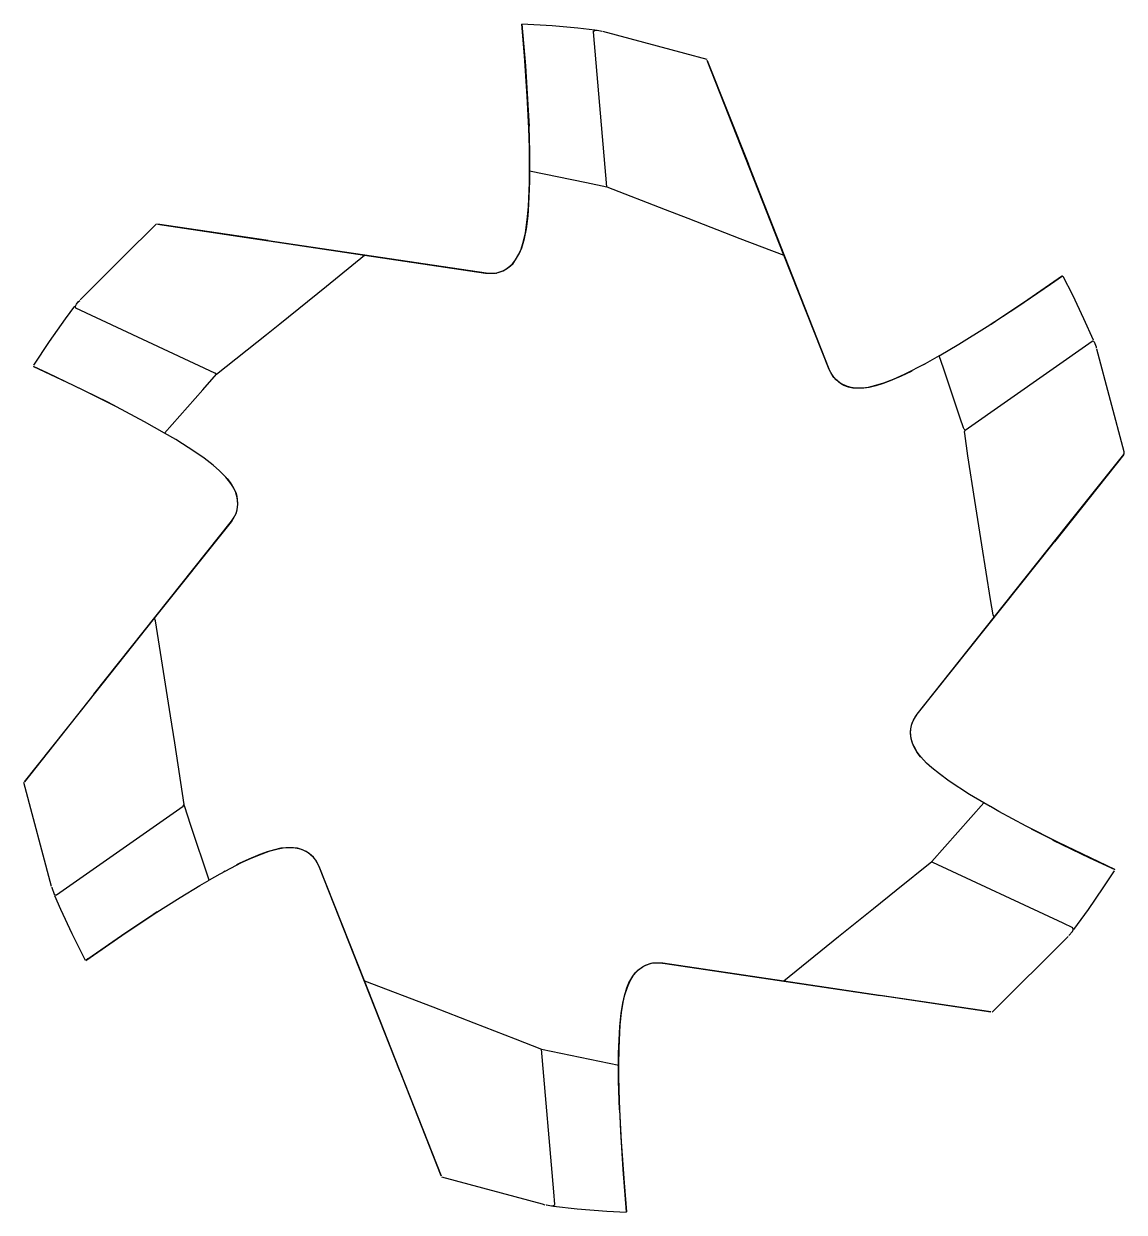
# Model space of a CAD drawing. Header units: millimetres. Extents: x -3.2 to 3.5, y -3.68 to 3.56.
import ezdxf

# ---------------------------------------------------------------- set-up
doc = ezdxf.new("R2010")
doc.units = ezdxf.units.MM
doc.linetypes.add('CONTN', pattern=[0])
doc.layers.add('FOREGROUND_LINES', color=7, linetype='CONTN')

msp = doc.modelspace()

# ---------------------------------------------------------------- linework, layer by layer
at = {"layer": 'FOREGROUND_LINES', "color": 241, "flags": 128}
for points in [[(-0.1696, 3.5581), (0.0152, 3.5466), (0.1706, 3.5331), (0.2751, 3.5213)], [(-0.1222, 2.6619), (-0.1235, 2.8032), (-0.1273, 2.9229), (-0.1273, 2.9229), (-0.1369, 3.1175), (-0.1535, 3.3621), (-0.1695, 3.5566), (-0.148, 3.3025), (-0.1321, 3.0651), (-0.1256, 2.9352)], [(0.3484, 2.5659), (0.2663, 3.5097), (0.2667, 3.5121), (0.2769, 3.5184), (0.2891, 3.519), (0.3099, 3.5153), (0.3166, 3.5126)], [(-0.1222, 2.6619), (0.2239, 2.5908), (0.3484, 2.5659)], [(2.3713, 1.5358), (2.4914, 1.6066), (2.663, 1.7142), (2.8502, 1.8373), (3.0487, 1.9727), (3.1223, 2.0239), (2.9113, 1.8772), (2.7207, 1.7493)], [(3.3104, 1.6313), (3.2521, 1.7616), (3.1834, 1.9062), (3.1257, 2.0199)], [(-3.1395, 1.4795), (-3.0439, 1.6238), (-2.9473, 1.7615), (-2.89, 1.839)], [(-2.027, 1.424), (-2.0381, 1.4306), (-2.8845, 1.8261), (-2.8869, 1.8387), (-2.8806, 1.8506), (-2.8691, 1.8647), (-2.8607, 1.8723)], [(2.7128, 1.7441), (2.711, 1.7429), (2.6871, 1.7274)], [(2.5285, 1.0838), (3.3019, 1.6253), (3.3086, 1.6266), (3.3144, 1.621), (3.3261, 1.5904), (3.3272, 1.5826)], [(2.5285, 1.0838), (2.5229, 1.0901), (2.5184, 1.0981), (2.4978, 1.1561), (2.3962, 1.4602), (2.3713, 1.5358)], [(-2.3442, 1.0654), (-2.4654, 1.134), (-2.6358, 1.2244), (-2.8359, 1.3251), (-3.0553, 1.4309), (-3.1424, 1.4719), (-2.9036, 1.3594), (-2.6919, 1.2554), (-2.6341, 1.2258)], [(-2.3442, 1.0654), (-2.1106, 1.3285), (-2.027, 1.424)], [(-3.0301, -1.7007), (-3.0303, -1.7023), (-3.0154, -1.743), (-3.0107, -1.7474), (-3.0023, -1.7459), (-2.2317, -1.2059), (-2.2255, -1.1966)], [(-2.0726, -1.657), (-2.1834, -1.3239), (-2.2233, -1.2049), (-2.2255, -1.1966)], [(2.3261, -1.5443), (2.5637, -1.2753), (2.6429, -1.1866)], [(2.6822, -1.2093), (2.6429, -1.1866)], [(2.6826, -1.2095), (2.6822, -1.2093)], [(2.6826, -1.2095), (2.6822, -1.2093)], [(2.6826, -1.2095), (2.6822, -1.2093)], [(3.0934, -1.4261), (2.9006, -1.3281), (2.7343, -1.2388), (2.6826, -1.2095)], [(3.0624, -1.4123), (2.9328, -1.347)], [(3.063, -1.4126), (3.0624, -1.4123)], [(3.063, -1.4126), (3.0624, -1.4123)], [(3.063, -1.4126), (3.0624, -1.4123)], [(3.063, -1.4126), (3.2856, -1.5204), (3.441, -1.593), (3.194, -1.4754), (3.0936, -1.4262)], [(3.0936, -1.4262), (3.0934, -1.4261)], [(3.0936, -1.4262), (3.0934, -1.4261)], [(3.0936, -1.4262), (3.0934, -1.4261)], [(3.1592, -1.994), (3.1608, -1.9933), (3.1814, -1.9692), (3.1867, -1.9601), (3.1874, -1.957), (3.1837, -1.9477), (3.125, -1.9196), (2.3332, -1.5498), (2.3261, -1.5443)], [(-2.8118, -2.1368), (-2.8241, -2.1454), (-2.6047, -1.9943), (-2.407, -1.8629), (-2.2488, -1.7624), (-2.129, -1.6897), (-2.0726, -1.657)], [(3.1914, -1.9573), (3.2792, -1.836), (3.3696, -1.7048), (3.4382, -1.6007)], [(-2.8246, -2.1458), (-2.9057, -1.9845), (-2.9748, -1.8361), (-3.0117, -1.7525)], [(-2.8113, -2.1365), (-2.6058, -1.9937), (-2.4219, -1.8704)], [(-2.4146, -1.8656), (-2.4131, -1.8646), (-2.3884, -1.8486)], [(-2.8118, -2.1368), (-2.8113, -2.1365)], [(-2.8118, -2.1368), (-2.8113, -2.1365)], [(-2.8118, -2.1368), (-2.8113, -2.1365)], [(-0.0212, -3.6337), (-0.0196, -3.635), (0.011, -3.6404), (0.0218, -3.6397), (0.0323, -3.6327), (0.0262, -3.5545), (-0.0497, -2.6871)], [(-0.0497, -2.6871), (0.3026, -2.7585), (0.4209, -2.7831)], [(0.4243, -3.0564), (0.4347, -3.2496), (0.4527, -3.5001), (0.4681, -3.6777), (0.4474, -3.4191), (0.4326, -3.1872), (0.4246, -3.0036), (0.421, -2.8552), (0.4209, -2.7831)], [(0.0236, -3.6425), (0.1666, -3.658), (0.3477, -3.6724), (0.4683, -3.6793)]]:
    msp.add_lwpolyline(points, dxfattribs=at)
at = {"layer": 'FOREGROUND_LINES', "color": 3, "flags": 128}
for points in [[(0.3214, 3.5139), (0.8197, 3.3789), (0.9565, 3.3421)], [(1.4257, 2.1495), (0.9594, 3.3348), (1.2096, 2.7027)], [(0.3484, 2.5659), (0.7036, 2.4264), (0.841, 2.3738), (1.1584, 2.2508), (1.4257, 2.1495)], [(-2.8588, 1.8774), (-2.5954, 2.1387), (-2.3938, 2.3398)], [(-1.7137, 2.2392), (-2.3864, 2.3387), (-1.1267, 2.1499)], [(-2.027, 1.424), (-1.7237, 1.6658), (-1.6434, 1.7317), (-1.3578, 1.9609), (-1.1267, 2.1499)], [(3.4953, 0.9361), (3.4972, 0.9436), (3.4966, 0.952), (3.331, 1.5775)], [(2.7052, -0.0564), (2.6989, -0.0403), (2.6831, 0.0518), (2.63, 0.384), (2.5882, 0.6544), (2.5461, 0.9275), (2.5267, 1.0623), (2.5258, 1.0731), (2.5285, 1.0838)], [(2.7052, -0.0564), (3.1543, 0.5079), (3.1543, 0.5079), (3.4949, 0.9356), (3.0725, 0.4029)], [(-2.7738, -0.5241), (-3.197, -1.0578), (-2.8559, -0.6294), (-2.8559, -0.6294), (-2.4046, -0.0624)], [(-2.2255, -1.1966), (-2.2821, -0.8211), (-2.3084, -0.6554), (-2.356, -0.348), (-2.4003, -0.0783), (-2.4046, -0.0624)], [(-3.0329, -1.6962), (-3.2011, -1.0629)], [(1.4254, -2.2711), (1.7588, -1.9994), (1.9712, -1.8292), (2.1084, -1.7178), (2.3261, -1.5443)], [(2.6925, -2.461), (3.1552, -2.0004)], [(-0.9109, -2.8239), (-0.6604, -3.4568), (-1.1271, -2.2707)], [(-1.1271, -2.2707), (-0.7116, -2.4289), (-0.4625, -2.5258), (-0.2106, -2.6235), (-0.0497, -2.6871)], [(1.4254, -2.2711), (2.6853, -2.4599), (2.0123, -2.3604)], [(-0.6579, -3.4633), (-0.0464, -3.6286), (-0.0286, -3.6342)]]:
    msp.add_lwpolyline(points, dxfattribs=at)
at = {"layer": 'FOREGROUND_LINES', "color": 30, "flags": 128}
for points in [[(-1.7137, 2.2392), (-0.3874, 2.0404), (-0.3613, 2.039), (-0.3297, 2.0401), (-0.3147, 2.0431), (-0.2858, 2.0535), (-0.2634, 2.0651), (-0.2377, 2.0842), (-0.2231, 2.0986), (-0.2075, 2.1196), (-0.1833, 2.1614), (-0.1696, 2.1945), (-0.1535, 2.2499), (-0.1418, 2.3096), (-0.1316, 2.3888), (-0.1261, 2.4602), (-0.1203, 2.5996), (-0.1209, 2.7803), (-0.1256, 2.9352)], [(-0.1256, 2.9352), (-0.1256, 2.9352)], [(2.2046, 1.4435), (2.1994, 1.4408), (2.14, 1.4119), (2.0734, 1.3834), (2.0301, 1.367), (1.9849, 1.3532), (1.9455, 1.3437), (1.912, 1.3387), (1.8703, 1.3382), (1.8445, 1.3398), (1.818, 1.3454), (1.7911, 1.356), (1.7707, 1.3675), (1.7437, 1.3891), (1.7289, 1.4052), (1.7134, 1.4295), (1.7007, 1.4543), (1.2096, 2.7027)], [(1.2096, 2.7027), (1.2096, 2.7027)], [(-1.7137, 2.2392), (-1.7137, 2.2392)], [(2.2839, 1.4844), (2.2763, 1.4804), (2.2756, 1.4801)], [(-2.0863, 0.9016), (-2.0863, 0.9016)], [(-2.7738, -0.5241), (-1.9359, 0.5283), (-1.9203, 0.5537), (-1.9086, 0.5777), (-1.9025, 0.5988), (-1.8979, 0.632), (-1.8995, 0.6624), (-1.9021, 0.6792), (-1.9088, 0.7021), (-1.9227, 0.7306), (-1.9426, 0.7642), (-1.9613, 0.7885)], [(2.2599, -0.9097), (2.2566, -0.9057), (2.2371, -0.8792), (2.2162, -0.8423), (2.2075, -0.8232), (2.2001, -0.7974), (2.1964, -0.7612), (2.1983, -0.7374), (2.2028, -0.7129), (2.2106, -0.691), (2.2276, -0.6601), (2.2454, -0.6356), (3.0725, 0.4029)], [(3.0725, 0.4029), (3.0725, 0.4029)], [(-2.7738, -0.5241), (-2.7738, -0.5241)], [(2.3849, -1.0228), (2.3849, -1.0228)], [(-0.9109, -2.8239), (-1.4044, -1.57), (-1.4248, -1.534), (-1.4378, -1.5173), (-1.462, -1.4962), (-1.4821, -1.4825), (-1.5101, -1.4698), (-1.5341, -1.4629), (-1.5598, -1.4597), (-1.6068, -1.4595), (-1.6372, -1.4632), (-1.6753, -1.4716), (-1.7195, -1.4842), (-1.7647, -1.5006), (-1.8319, -1.5288), (-1.8902, -1.5565), (-1.9059, -1.5647)], [(-1.977, -1.6013), (-1.9776, -1.6016), (-1.9852, -1.6056)], [(0.4243, -3.0564), (0.4191, -2.879), (0.4192, -2.7122), (0.4268, -2.548), (0.4353, -2.4667), (0.4447, -2.4069), (0.4546, -2.3622), (0.4692, -2.3132), (0.482, -2.2826), (0.5062, -2.2408), (0.5218, -2.2198), (0.5364, -2.2054), (0.5621, -2.1863), (0.5844, -2.1747), (0.6134, -2.1643), (0.6284, -2.1613), (0.6677, -2.1602), (0.7037, -2.164), (2.0123, -2.3604)], [(2.0123, -2.3604), (2.0123, -2.3604)], [(-0.9109, -2.8239), (-0.9109, -2.8239)], [(0.4243, -3.0564), (0.4243, -3.0564)]]:
    msp.add_lwpolyline(points, dxfattribs=at)
at = {"layer": 'FOREGROUND_LINES', "color": 1, "flags": 128}
for points in [[(-1.1267, 2.1499), (-0.3907, 2.0403), (-0.3553, 2.0386), (-0.329, 2.0399), (-0.3143, 2.0433), (-0.2839, 2.0542), (-0.2665, 2.064), (-0.2423, 2.0814), (-0.227, 2.0958), (-0.2086, 2.1204), (-0.1881, 2.1547), (-0.1742, 2.1865), (-0.1592, 2.2352), (-0.1481, 2.2843), (-0.136, 2.3651), (-0.129, 2.4433), (-0.1226, 2.591), (-0.1222, 2.6619)], [(2.3713, 1.5358), (2.2857, 1.4876), (2.1573, 1.422), (2.0901, 1.3921), (2.0312, 1.3693), (1.9836, 1.3546), (1.9385, 1.344), (1.9071, 1.3397), (1.8609, 1.3396), (1.8352, 1.3424), (1.8121, 1.3482), (1.7838, 1.3604), (1.766, 1.3709), (1.7392, 1.3936), (1.7295, 1.4038), (1.721, 1.4159), (1.7009, 1.4527), (1.4257, 2.1495)], [(-0.3274, 2.0393), (-0.3274, 2.0394)], [(-0.3274, 2.0394), (-0.3274, 2.0394)], [(-0.3274, 2.0394), (-0.3274, 2.0394)], [(-0.3274, 2.0394), (-0.3274, 2.0394)], [(-0.3274, 2.0394), (-0.3274, 2.0394)], [(-0.3274, 2.0394), (-0.3274, 2.0394)], [(-0.3274, 2.0394), (-0.3274, 2.0394)], [(-0.3274, 2.0394), (-0.3274, 2.0394)], [(-0.3274, 2.0394), (-0.3274, 2.0394)], [(-0.3274, 2.0394), (-0.3274, 2.0394)], [(-0.3274, 2.0394), (-0.3274, 2.0394)], [(-0.3274, 2.0394), (-0.3274, 2.0394)], [(-0.3274, 2.0394), (-0.3274, 2.0394)], [(-0.3274, 2.0394), (-0.3274, 2.0394)], [(-0.3274, 2.0394), (-0.3274, 2.0394)], [(-0.3274, 2.0394), (-0.3274, 2.0394)], [(-0.3274, 2.0394), (-0.3274, 2.0394)], [(-0.3274, 2.0394), (-0.3274, 2.0394)], [(-0.3274, 2.0394), (-0.3274, 2.0394)], [(-0.3274, 2.0394), (-0.3274, 2.0394)], [(-0.3274, 2.0394), (-0.3274, 2.0394)], [(-0.3274, 2.0394), (-0.3274, 2.0394)], [(-0.3274, 2.0394), (-0.3274, 2.0394)], [(-0.3274, 2.0394), (-0.3274, 2.0394)], [(-0.3274, 2.0394), (-0.3274, 2.0394)], [(-0.3274, 2.0394), (-0.3274, 2.0394)], [(-0.3274, 2.0394), (-0.3274, 2.0394)], [(-0.3274, 2.0394), (-0.3274, 2.0394)], [(-0.3274, 2.0394), (-0.3274, 2.0394)], [(-0.3274, 2.0394), (-0.3274, 2.0394)], [(-0.3274, 2.0394), (-0.3274, 2.0394)], [(-0.3274, 2.0394), (-0.3274, 2.0394)], [(-0.3274, 2.0393), (-0.3274, 2.0393)], [(-0.3274, 2.0393), (-0.3274, 2.0393)], [(-0.3274, 2.0393), (-0.3274, 2.0393)], [(-0.3274, 2.0393), (-0.3274, 2.0393)], [(-0.3274, 2.0393), (-0.3274, 2.0393)], [(-0.3274, 2.0393), (-0.3274, 2.0393)], [(-0.3274, 2.0393), (-0.3274, 2.0393)], [(-0.3274, 2.0393), (-0.3274, 2.0393)], [(-0.3274, 2.0393), (-0.3274, 2.0393)], [(-0.3274, 2.0393), (-0.3274, 2.0393)], [(-0.3274, 2.0393), (-0.3274, 2.0393)], [(-0.3274, 2.0393), (-0.3274, 2.0393)], [(-0.3274, 2.0393), (-0.3274, 2.0393)], [(-0.3274, 2.0393), (-0.3274, 2.0393)], [(-0.3274, 2.0393), (-0.3274, 2.0393)], [(-0.3274, 2.0393), (-0.3274, 2.0393)], [(-0.3274, 2.0393), (-0.3274, 2.0393)], [(-0.3274, 2.0393), (-0.3274, 2.0393)], [(-0.3274, 2.0393), (-0.3274, 2.0393)], [(-0.3274, 2.0393), (-0.3274, 2.0393)], [(-0.3274, 2.0393), (-0.3274, 2.0393)], [(-0.3274, 2.0393), (-0.3274, 2.0393)], [(-0.3274, 2.0393), (-0.3274, 2.0393)], [(-0.3274, 2.0393), (-0.3274, 2.0393)], [(-0.3274, 2.0393), (-0.3274, 2.0393)], [(-0.3274, 2.0393), (-0.3274, 2.0393)], [(-0.3274, 2.0393), (-0.3274, 2.0393)], [(-0.3274, 2.0393), (-0.3274, 2.0393)], [(-0.3274, 2.0393), (-0.3274, 2.0393)], [(-0.3274, 2.0393), (-0.3274, 2.0393)], [(-0.3274, 2.0393), (-0.3274, 2.0393)], [(-0.3274, 2.0393), (-0.3274, 2.0393)], [(-0.3274, 2.0393), (-0.3274, 2.0393)], [(-0.3274, 2.0393), (-0.3274, 2.0393)], [(-0.3274, 2.0393), (-0.3274, 2.0393)], [(-0.3274, 2.0393), (-0.3274, 2.0393)], [(-0.3274, 2.0393), (-0.3274, 2.0393)], [(-0.3274, 2.0393), (-0.3274, 2.0393)], [(-0.3274, 2.0393), (-0.3274, 2.0393)], [(-0.3274, 2.0393), (-0.3274, 2.0393)], [(-0.3274, 2.0393), (-0.3274, 2.0393)], [(-0.3274, 2.0393), (-0.3274, 2.0393)], [(-0.3274, 2.0393), (-0.3274, 2.0393)], [(-0.3274, 2.0393), (-0.3274, 2.0393)], [(-0.3274, 2.0393), (-0.3274, 2.0393)], [(-0.3274, 2.0393), (-0.3274, 2.0393)], [(-0.3274, 2.0393), (-0.3274, 2.0393)], [(-0.3274, 2.0393), (-0.3274, 2.0393)], [(-0.3274, 2.0393), (-0.3274, 2.0393)], [(-0.3274, 2.0393), (-0.3274, 2.0393)], [(-0.3274, 2.0393), (-0.3274, 2.0393)], [(-0.3274, 2.0393), (-0.3274, 2.0393)], [(-0.3274, 2.0393), (-0.3274, 2.0393)], [(-0.3274, 2.0393), (-0.3274, 2.0393)], [(-0.3274, 2.0393), (-0.3274, 2.0393)], [(-0.3274, 2.0393), (-0.3274, 2.0393)], [(-0.3274, 2.0393), (-0.3274, 2.0393)], [(-0.3274, 2.0393), (-0.3274, 2.0393)], [(-0.3274, 2.0393), (-0.3274, 2.0393)], [(-0.3274, 2.0393), (-0.3274, 2.0393)], [(-0.3274, 2.0393), (-0.3274, 2.0393)], [(-0.3274, 2.0393), (-0.3274, 2.0393)], [(-0.3274, 2.0393), (-0.3274, 2.0393)], [(-0.3274, 2.0393), (-0.3274, 2.0393)], [(-0.3274, 2.0393), (-0.3274, 2.0393)], [(-0.3274, 2.0393), (-0.3274, 2.0393)], [(-0.3274, 2.0393), (-0.3274, 2.0393)], [(-0.3274, 2.0393), (-0.3274, 2.0393)], [(-0.3274, 2.0393), (-0.3274, 2.0393)], [(-0.3274, 2.0393), (-0.3274, 2.0393)], [(-0.3274, 2.0393), (-0.3274, 2.0393)], [(-0.3274, 2.0393), (-0.3274, 2.0393)], [(-0.3274, 2.0393), (-0.3274, 2.0393)], [(-0.3274, 2.0393), (-0.3274, 2.0393)], [(-0.3274, 2.0393), (-0.3274, 2.0393)], [(-0.3274, 2.0393), (-0.3274, 2.0393)], [(-0.3274, 2.0393), (-0.3274, 2.0393)], [(-0.3274, 2.0393), (-0.3274, 2.0393)], [(-0.3274, 2.0393), (-0.3274, 2.0393)], [(-0.3274, 2.0393), (-0.3274, 2.0393)], [(-0.3274, 2.0393), (-0.3274, 2.0393)], [(-0.3274, 2.0393), (-0.3274, 2.0393)], [(-0.3274, 2.0393), (-0.3274, 2.0393)], [(-0.3274, 2.0393), (-0.3274, 2.0393)], [(-0.3274, 2.0393), (-0.3274, 2.0393)], [(-0.3274, 2.0393), (-0.3274, 2.0393)], [(-0.3274, 2.0393), (-0.3274, 2.0393)], [(-0.3274, 2.0393), (-0.3274, 2.0393)], [(-0.3274, 2.0393), (-0.3274, 2.0393)], [(-0.3274, 2.0393), (-0.3274, 2.0393)], [(-0.3274, 2.0393), (-0.3274, 2.0393)], [(-0.3274, 2.0393), (-0.3274, 2.0393)], [(-0.3274, 2.0393), (-0.3274, 2.0393)], [(-0.3274, 2.0393), (-0.3274, 2.0393)], [(-0.3274, 2.0393), (-0.3274, 2.0393)], [(-0.3274, 2.0393), (-0.3274, 2.0393)], [(-0.3274, 2.0393), (-0.3274, 2.0393)], [(-0.3274, 2.0393), (-0.3274, 2.0393)], [(-0.3274, 2.0393), (-0.3274, 2.0393)], [(-0.3274, 2.0393), (-0.3274, 2.0393)], [(-0.3274, 2.0393), (-0.3274, 2.0393)], [(-0.3274, 2.0393), (-0.3274, 2.0393)], [(-0.3274, 2.0393), (-0.3274, 2.0393)], [(-0.3274, 2.0393), (-0.3274, 2.0393)], [(-0.3274, 2.0393), (-0.3274, 2.0393)], [(-0.3274, 2.0393), (-0.3274, 2.0393)], [(-0.3274, 2.0393), (-0.3274, 2.0393)], [(-0.3274, 2.0393), (-0.3274, 2.0393)], [(-0.3274, 2.0393), (-0.3274, 2.0393)], [(-0.3274, 2.0393), (-0.3274, 2.0393)], [(-0.3274, 2.0393), (-0.3274, 2.0393)], [(-0.3224, 2.0403), (-0.3232, 2.0401), (-0.3224, 2.0403)], [(-0.3224, 2.0403), (-0.3231, 2.0401), (-0.3224, 2.0403)], [(-0.3224, 2.0403), (-0.3231, 2.0401), (-0.3224, 2.0403)], [(-0.3224, 2.0403), (-0.3229, 2.0402), (-0.3224, 2.0403)], [(-0.3224, 2.0403), (-0.3228, 2.0402), (-0.3224, 2.0403)], [(1.7268, 1.406), (1.7268, 1.4061)], [(1.7268, 1.4061), (1.7268, 1.4061)], [(1.7268, 1.4061), (1.7268, 1.4061)], [(1.7268, 1.4061), (1.7268, 1.4061)], [(1.7268, 1.4061), (1.7268, 1.4061)], [(1.7268, 1.4061), (1.7268, 1.4061)], [(1.7268, 1.4061), (1.7268, 1.4061)], [(1.7268, 1.4061), (1.7268, 1.4061)], [(1.7268, 1.4061), (1.7268, 1.4061)], [(1.7268, 1.4061), (1.7268, 1.4061)], [(1.7268, 1.4061), (1.7268, 1.4061)], [(1.7268, 1.4061), (1.7268, 1.4061)], [(1.7268, 1.4061), (1.7268, 1.4061)], [(1.7268, 1.4061), (1.7269, 1.4061)], [(1.7268, 1.4059), (1.7268, 1.406)], [(1.7268, 1.406), (1.7268, 1.406)], [(1.7268, 1.406), (1.7268, 1.406)], [(1.7268, 1.406), (1.7268, 1.406)], [(1.7268, 1.406), (1.7268, 1.406)], [(1.7268, 1.406), (1.7268, 1.406)], [(1.7268, 1.406), (1.7268, 1.406)], [(1.7268, 1.406), (1.7268, 1.406)], [(1.7268, 1.406), (1.7268, 1.406)], [(1.7268, 1.406), (1.7268, 1.406)], [(1.7268, 1.406), (1.7268, 1.406)], [(1.7268, 1.406), (1.7268, 1.406)], [(1.7268, 1.406), (1.7268, 1.406)], [(1.7268, 1.406), (1.7268, 1.406)], [(1.7268, 1.406), (1.7268, 1.406)], [(1.7268, 1.406), (1.7268, 1.406)], [(1.7268, 1.406), (1.7268, 1.406)], [(1.7268, 1.406), (1.7268, 1.406)], [(1.7268, 1.406), (1.7268, 1.406)], [(1.7268, 1.406), (1.7268, 1.406)], [(1.7268, 1.406), (1.7268, 1.406)], [(1.7268, 1.406), (1.7268, 1.406)], [(1.7268, 1.406), (1.7268, 1.406)], [(1.7268, 1.406), (1.7268, 1.406)], [(1.7268, 1.406), (1.7268, 1.406)], [(1.7268, 1.406), (1.7268, 1.406)], [(1.7268, 1.406), (1.7268, 1.406)], [(1.7268, 1.406), (1.7268, 1.406)], [(1.7268, 1.406), (1.7268, 1.406)], [(1.7268, 1.406), (1.7268, 1.406)], [(1.7268, 1.406), (1.7268, 1.406)], [(1.7268, 1.406), (1.7268, 1.406)], [(1.7268, 1.406), (1.7268, 1.406)], [(1.7268, 1.406), (1.7268, 1.406)], [(1.7268, 1.406), (1.7268, 1.406)], [(1.7268, 1.4059), (1.7268, 1.4059)], [(1.7268, 1.4059), (1.7268, 1.4059)], [(1.7268, 1.4059), (1.7268, 1.4059)], [(1.7268, 1.4059), (1.7268, 1.4059)], [(1.7268, 1.4059), (1.7268, 1.4059)], [(1.7268, 1.4059), (1.7268, 1.4059)], [(1.7268, 1.4059), (1.7268, 1.4059)], [(1.7268, 1.4059), (1.7268, 1.4059)], [(1.7269, 1.4062), (1.7269, 1.4063)], [(1.7269, 1.4063), (1.7269, 1.4063)], [(1.7269, 1.4063), (1.7269, 1.4063)], [(1.7269, 1.4063), (1.7269, 1.4063)], [(1.7269, 1.4063), (1.7269, 1.4063)], [(1.7269, 1.4063), (1.7269, 1.4063)], [(1.7269, 1.4063), (1.7269, 1.4063)], [(1.7269, 1.4063), (1.7269, 1.4063)], [(1.7269, 1.4063), (1.7269, 1.4063)], [(1.7269, 1.4063), (1.7269, 1.4063)], [(1.7269, 1.4063), (1.7269, 1.4063)], [(1.7269, 1.4063), (1.7269, 1.4063)], [(1.7269, 1.4063), (1.7269, 1.4063)], [(1.7269, 1.4063), (1.7269, 1.4063)], [(1.7269, 1.4063), (1.7269, 1.4063)], [(1.7269, 1.4063), (1.7269, 1.4063)], [(1.7269, 1.4063), (1.7269, 1.4063)], [(1.7269, 1.4063), (1.727, 1.4063)], [(1.7269, 1.4061), (1.7269, 1.4062)], [(1.7269, 1.4062), (1.7269, 1.4062)], [(1.7269, 1.4062), (1.7269, 1.4062)], [(1.7269, 1.4062), (1.7269, 1.4062)], [(1.7269, 1.4062), (1.7269, 1.4062)], [(1.7269, 1.4062), (1.7269, 1.4062)], [(1.7269, 1.4062), (1.7269, 1.4062)], [(1.7269, 1.4062), (1.7269, 1.4062)], [(1.7269, 1.4062), (1.7269, 1.4062)], [(1.7269, 1.4062), (1.7269, 1.4062)], [(1.7269, 1.4062), (1.7269, 1.4062)], [(1.7269, 1.4062), (1.7269, 1.4062)], [(1.7269, 1.4062), (1.7269, 1.4062)], [(1.7269, 1.4062), (1.7269, 1.4062)], [(1.7269, 1.4062), (1.7269, 1.4062)], [(1.7269, 1.4062), (1.7269, 1.4062)], [(1.7269, 1.4062), (1.7269, 1.4062)], [(1.7269, 1.4062), (1.7269, 1.4062)], [(1.7269, 1.4062), (1.7269, 1.4062)], [(1.7269, 1.4062), (1.7269, 1.4062)], [(1.7269, 1.4062), (1.7269, 1.4062)], [(1.7269, 1.4062), (1.7269, 1.4062)], [(1.7269, 1.4062), (1.7269, 1.4062)], [(1.7269, 1.4062), (1.7269, 1.4062)], [(1.7269, 1.4062), (1.7269, 1.4062)], [(1.7269, 1.4062), (1.7269, 1.4062)], [(1.7269, 1.4062), (1.7269, 1.4062)], [(1.7269, 1.4062), (1.7269, 1.4062)], [(1.7269, 1.4062), (1.7269, 1.4062)], [(1.7269, 1.4062), (1.7269, 1.4062)], [(1.7269, 1.4062), (1.7269, 1.4062)], [(1.7269, 1.4062), (1.7269, 1.4062)], [(1.7269, 1.4062), (1.7269, 1.4062)], [(1.7269, 1.4062), (1.7269, 1.4062)], [(1.7269, 1.4062), (1.7269, 1.4062)], [(1.7269, 1.4061), (1.7269, 1.4061)], [(1.7269, 1.4061), (1.7269, 1.4061)], [(1.7269, 1.4061), (1.7269, 1.4061)], [(1.7269, 1.4061), (1.7269, 1.4061)], [(1.7269, 1.4061), (1.7269, 1.4061)], [(1.7269, 1.4061), (1.7269, 1.4061)], [(1.7269, 1.4061), (1.7269, 1.4061)], [(1.7269, 1.4061), (1.7269, 1.4061)], [(1.7269, 1.4061), (1.7269, 1.4061)], [(1.7269, 1.4061), (1.7269, 1.4061)], [(1.7269, 1.4061), (1.7269, 1.4061)], [(1.7269, 1.4061), (1.7269, 1.4061)], [(1.7269, 1.4061), (1.7269, 1.4061)], [(1.7269, 1.4061), (1.7269, 1.4061)], [(1.7269, 1.4061), (1.7269, 1.4061)], [(1.7269, 1.4061), (1.7269, 1.4061)], [(1.7269, 1.4061), (1.7269, 1.4061)], [(1.7269, 1.4061), (1.7269, 1.4061)], [(1.7269, 1.4061), (1.7269, 1.4061)], [(1.7269, 1.4061), (1.7269, 1.4061)], [(1.7269, 1.4061), (1.7269, 1.4061)], [(1.727, 1.4063), (1.727, 1.4063)], [(1.727, 1.4063), (1.727, 1.4063)], [(1.727, 1.4063), (1.727, 1.4063)], [(1.727, 1.4063), (1.727, 1.4063)], [(1.727, 1.4063), (1.727, 1.4063)], [(1.727, 1.4063), (1.727, 1.4063)], [(1.727, 1.4063), (1.727, 1.4063)], [(1.727, 1.4063), (1.727, 1.4063)], [(1.727, 1.4063), (1.727, 1.4063)], [(1.727, 1.4063), (1.727, 1.4063)], [(1.727, 1.4063), (1.727, 1.4063)], [(1.727, 1.4063), (1.727, 1.4063)], [(-2.4046, -0.0624), (-1.9374, 0.5258), (-1.9159, 0.561), (-1.9072, 0.5803), (-1.9, 0.6132), (-1.8981, 0.634), (-1.9016, 0.6734), (-1.9053, 0.6882), (-1.9053, 0.6882), (-1.9129, 0.709), (-1.9324, 0.7455), (-1.9466, 0.7673), (-1.9705, 0.7965), (-2.0093, 0.8358), (-2.0486, 0.8697), (-2.1033, 0.912), (-2.1605, 0.9518), (-2.2764, 1.0257), (-2.3442, 1.0654)], [(-1.9066, 0.5794), (-1.9066, 0.5794)], [(-1.9066, 0.5794), (-1.9066, 0.5794)], [(-1.9066, 0.5794), (-1.9066, 0.5794)], [(-1.9066, 0.5794), (-1.9066, 0.5794)], [(-1.9066, 0.5794), (-1.9066, 0.5794)], [(-1.9066, 0.5794), (-1.9066, 0.5794)], [(-1.9066, 0.5794), (-1.9066, 0.5794)], [(-1.9066, 0.5794), (-1.9066, 0.5794)], [(-1.9066, 0.5794), (-1.9066, 0.5794)], [(-1.9066, 0.5794), (-1.9066, 0.5794)], [(-1.9066, 0.5794), (-1.9066, 0.5794)], [(-1.9066, 0.5794), (-1.9066, 0.5794)], [(-1.9066, 0.5794), (-1.9066, 0.5794)], [(-1.9066, 0.5794), (-1.9066, 0.5794)], [(-1.9066, 0.5794), (-1.9066, 0.5794)], [(-1.9066, 0.5794), (-1.9066, 0.5794)], [(-1.9066, 0.5794), (-1.9066, 0.5794)], [(-1.9066, 0.5794), (-1.9066, 0.5794)], [(-1.9066, 0.5794), (-1.9066, 0.5794)], [(-1.9066, 0.5794), (-1.9066, 0.5794)], [(-1.9066, 0.5794), (-1.9066, 0.5794)], [(-1.9066, 0.5794), (-1.9066, 0.5794)], [(-1.9066, 0.5794), (-1.9066, 0.5794)], [(-1.9066, 0.5794), (-1.9066, 0.5794)], [(-1.9066, 0.5794), (-1.9066, 0.5794)], [(-1.9066, 0.5794), (-1.9066, 0.5794), (-1.9066, 0.5794)], [(-1.9066, 0.5794), (-1.9066, 0.5794)], [(-1.9066, 0.5794), (-1.9066, 0.5794)], [(-1.9066, 0.5794), (-1.9066, 0.5794)], [(-1.9066, 0.5794), (-1.9066, 0.5794)], [(-1.9066, 0.5794), (-1.9066, 0.5794)], [(-1.9066, 0.5794), (-1.9066, 0.5794)], [(-1.9066, 0.5794), (-1.9066, 0.5794)], [(-1.9066, 0.5794), (-1.9066, 0.5794)], [(-1.9066, 0.5794), (-1.9066, 0.5794)], [(-1.9066, 0.5794), (-1.9066, 0.5794)], [(-1.9066, 0.5794), (-1.9066, 0.5794)], [(-1.9066, 0.5794), (-1.9066, 0.5794)], [(-1.9066, 0.5794), (-1.9066, 0.5794)], [(-1.9066, 0.5794), (-1.9066, 0.5794), (-1.9066, 0.5794)], [(-1.9066, 0.5794), (-1.9066, 0.5794)], [(-1.9066, 0.5794), (-1.9066, 0.5794)], [(-1.9066, 0.5794), (-1.9066, 0.5794)], [(-1.9066, 0.5794), (-1.9066, 0.5794)], [(-1.9066, 0.5794), (-1.9066, 0.5794)], [(-1.9066, 0.5794), (-1.9066, 0.5794)], [(-1.9066, 0.5794), (-1.9066, 0.5794)], [(-1.9066, 0.5794), (-1.9066, 0.5794)], [(-1.9066, 0.5794), (-1.9066, 0.5794)], [(-1.9066, 0.5794), (-1.9066, 0.5794)], [(-1.9066, 0.5794), (-1.9066, 0.5794)], [(-1.9066, 0.5794), (-1.9066, 0.5794)], [(-1.9066, 0.5794), (-1.9066, 0.5794)], [(-1.9066, 0.5794), (-1.9066, 0.5794)], [(-1.9066, 0.5794), (-1.9066, 0.5794)], [(-1.9066, 0.5794), (-1.9066, 0.5794)], [(-1.9066, 0.5794), (-1.9066, 0.5794)], [(-1.9066, 0.5794), (-1.9066, 0.5794)], [(-1.9066, 0.5794), (-1.9066, 0.5794)], [(-1.9066, 0.5794), (-1.9066, 0.5794)], [(-1.9066, 0.5794), (-1.9066, 0.5794)], [(-1.9066, 0.5794), (-1.9066, 0.5794)], [(-1.9066, 0.5794), (-1.9066, 0.5794)], [(-1.9066, 0.5794), (-1.9066, 0.5794)], [(-1.9066, 0.5794), (-1.9066, 0.5794)], [(-1.9066, 0.5794), (-1.9066, 0.5794)], [(-1.9066, 0.5794), (-1.9066, 0.5794)], [(-1.9066, 0.5794), (-1.9066, 0.5794)], [(-1.9066, 0.5794), (-1.9066, 0.5794)], [(-1.9066, 0.5794), (-1.9066, 0.5794)], [(-1.9066, 0.5794), (-1.9066, 0.5794)], [(-1.9066, 0.5794), (-1.9066, 0.5794)], [(-1.9066, 0.5794), (-1.9066, 0.5794)], [(-1.9066, 0.5794), (-1.9066, 0.5794)], [(-1.9066, 0.5794), (-1.9066, 0.5794)], [(-1.9066, 0.5794), (-1.9066, 0.5794)], [(-1.9066, 0.5794), (-1.9066, 0.5794)], [(-1.9066, 0.5794), (-1.9066, 0.5794)], [(-1.9066, 0.5794), (-1.9066, 0.5794)], [(-1.9066, 0.5794), (-1.9066, 0.5794)], [(-1.9066, 0.5794), (-1.9066, 0.5794)], [(-1.9066, 0.5794), (-1.9066, 0.5794)], [(-1.9066, 0.5794), (-1.9066, 0.5794)], [(-1.9066, 0.5794), (-1.9066, 0.5794)], [(-1.9066, 0.5794), (-1.9066, 0.5794)], [(-1.9066, 0.5794), (-1.9066, 0.5794)], [(-1.9066, 0.5794), (-1.9066, 0.5794)], [(-1.9066, 0.5794), (-1.9066, 0.5794)], [(-1.9066, 0.5794), (-1.9066, 0.5794)], [(-1.9066, 0.5794), (-1.9066, 0.5794)], [(-1.9066, 0.5794), (-1.9066, 0.5794)], [(-1.9066, 0.5794), (-1.9066, 0.5794)], [(-1.9066, 0.5794), (-1.9066, 0.5794)], [(-1.9066, 0.5794), (-1.9066, 0.5794)], [(-1.9066, 0.5794), (-1.9066, 0.5794)], [(-1.9066, 0.5794), (-1.9066, 0.5794)], [(-1.9066, 0.5794), (-1.9066, 0.5794)], [(-1.9066, 0.5794), (-1.9066, 0.5794)], [(-1.9066, 0.5794), (-1.9066, 0.5794)], [(-1.9066, 0.5794), (-1.9066, 0.5794)], [(-1.9066, 0.5794), (-1.9066, 0.5794)], [(-1.9066, 0.5794), (-1.9066, 0.5794)], [(-1.9066, 0.5794), (-1.9066, 0.5794)], [(-1.9066, 0.5794), (-1.9066, 0.5794)], [(-1.9066, 0.5794), (-1.9066, 0.5794)], [(-1.9066, 0.5794), (-1.9066, 0.5794)], [(-1.9066, 0.5794), (-1.9066, 0.5794)], [(-1.9066, 0.5794), (-1.9066, 0.5794)], [(-1.9066, 0.5794), (-1.9066, 0.5794)], [(-1.9066, 0.5794), (-1.9066, 0.5794)], [(-1.9066, 0.5794), (-1.9066, 0.5794)], [(-1.9066, 0.5794), (-1.9066, 0.5794)], [(-1.9066, 0.5794), (-1.9066, 0.5794)], [(-1.9066, 0.5794), (-1.9066, 0.5794)], [(-1.9066, 0.5794), (-1.9066, 0.5794)], [(-1.9066, 0.5794), (-1.9066, 0.5794)], [(-1.9066, 0.5794), (-1.9066, 0.5794)], [(-1.9065, 0.5794), (-1.9065, 0.5794)], [(-1.9065, 0.5794), (-1.9065, 0.5794)], [(-1.9065, 0.5794), (-1.9065, 0.5794)], [(-1.9065, 0.5794), (-1.9065, 0.5794)], [(-1.9065, 0.5794), (-1.9065, 0.5794)], [(-1.9065, 0.5794), (-1.9065, 0.5794)], [(-1.9065, 0.5794), (-1.9065, 0.5794)], [(-1.9065, 0.5794), (-1.9065, 0.5794)], [(-1.9065, 0.5794), (-1.9065, 0.5794)], [(-1.9065, 0.5794), (-1.9065, 0.5794)], [(-1.9065, 0.5794), (-1.9065, 0.5794)], [(-1.9065, 0.5794), (-1.9065, 0.5794)], [(-1.9065, 0.5794), (-1.9065, 0.5794)], [(-1.9065, 0.5794), (-1.9065, 0.5794)], [(-1.9065, 0.5794), (-1.9065, 0.5794)], [(-1.9065, 0.5794), (-1.9065, 0.5794)], [(-1.9065, 0.5794), (-1.9065, 0.5794)], [(-1.9065, 0.5794), (-1.9065, 0.5794)], [(-1.9065, 0.5794), (-1.9065, 0.5794)], [(-1.9065, 0.5794), (-1.9066, 0.5794)], [(-1.9066, 0.5794), (-1.9066, 0.5794)], [(-1.9066, 0.5794), (-1.9066, 0.5794)], [(-1.9066, 0.5794), (-1.9066, 0.5794)], [(-1.9066, 0.5794), (-1.9066, 0.5794)], [(-1.9066, 0.5794), (-1.9066, 0.5794)], [(-1.9066, 0.5794), (-1.9066, 0.5794)], [(2.6429, -1.1866), (2.5553, -1.1347), (2.4317, -1.0545), (2.3719, -1.0104), (2.3266, -0.9735), (2.2945, -0.9439), (2.2591, -0.9062), (2.2371, -0.8769), (2.2181, -0.8433), (2.2114, -0.8298), (2.204, -0.8094), (2.204, -0.8094), (2.2003, -0.7946), (2.1968, -0.7552), (2.1987, -0.7344), (2.2058, -0.7015), (2.2146, -0.6822), (2.2361, -0.647), (2.7052, -0.0564)], [(2.2052, -0.7006), (2.2052, -0.7006)], [(2.2052, -0.7006), (2.2052, -0.7006)], [(2.2052, -0.7006), (2.2052, -0.7006)], [(2.2052, -0.7006), (2.2052, -0.7006)], [(2.2052, -0.7006), (2.2052, -0.7006)], [(2.2052, -0.7006), (2.2052, -0.7006)], [(2.2052, -0.7006), (2.2052, -0.7006)], [(2.2052, -0.7006), (2.2052, -0.7006)], [(2.2052, -0.7006), (2.2052, -0.7006)], [(2.2052, -0.7006), (2.2052, -0.7006)], [(2.2052, -0.7006), (2.2052, -0.7006)], [(2.2052, -0.7006), (2.2052, -0.7006), (2.2052, -0.7006)], [(2.2052, -0.7006), (2.2052, -0.7006)], [(2.2052, -0.7006), (2.2052, -0.7006)], [(2.2052, -0.7006), (2.2052, -0.7006)], [(2.2052, -0.7006), (2.2052, -0.7006)], [(2.2052, -0.7006), (2.2052, -0.7006)], [(2.2052, -0.7006), (2.2052, -0.7006)], [(2.2052, -0.7006), (2.2052, -0.7006)], [(2.2052, -0.7006), (2.2052, -0.7006)], [(2.2052, -0.7006), (2.2052, -0.7006)], [(2.2052, -0.7006), (2.2052, -0.7006)], [(2.2052, -0.7006), (2.2052, -0.7006)], [(2.2052, -0.7006), (2.2052, -0.7006)], [(2.2052, -0.7006), (2.2052, -0.7006)], [(2.2052, -0.7006), (2.2052, -0.7006)], [(2.2052, -0.7006), (2.2052, -0.7006)], [(2.2052, -0.7006), (2.2052, -0.7006)], [(2.2052, -0.7006), (2.2052, -0.7006)], [(2.2052, -0.7006), (2.2052, -0.7006)], [(2.2052, -0.7006), (2.2052, -0.7006)], [(2.2052, -0.7006), (2.2052, -0.7006)], [(2.2052, -0.7006), (2.2052, -0.7006)], [(2.2052, -0.7006), (2.2052, -0.7006)], [(2.2052, -0.7006), (2.2052, -0.7006)], [(2.2052, -0.7006), (2.2052, -0.7006)], [(2.2052, -0.7006), (2.2052, -0.7006)], [(2.2052, -0.7006), (2.2052, -0.7006)], [(2.2052, -0.7006), (2.2052, -0.7006)], [(2.2052, -0.7006), (2.2052, -0.7006)], [(2.2052, -0.7006), (2.2052, -0.7006)], [(2.2052, -0.7006), (2.2052, -0.7006)], [(2.2052, -0.7006), (2.2052, -0.7006)], [(2.2052, -0.7006), (2.2052, -0.7006)], [(2.2052, -0.7006), (2.2052, -0.7006)], [(2.2052, -0.7006), (2.2052, -0.7006)], [(2.2052, -0.7006), (2.2052, -0.7006)], [(2.2052, -0.7006), (2.2052, -0.7006)], [(2.2052, -0.7006), (2.2052, -0.7006)], [(2.2052, -0.7006), (2.2052, -0.7006)], [(2.2052, -0.7006), (2.2052, -0.7006)], [(2.2052, -0.7006), (2.2052, -0.7006)], [(2.2052, -0.7006), (2.2052, -0.7006)], [(2.2052, -0.7006), (2.2052, -0.7006)], [(2.2052, -0.7006), (2.2052, -0.7006)], [(2.2052, -0.7006), (2.2052, -0.7006)], [(2.2052, -0.7006), (2.2052, -0.7006)], [(2.2052, -0.7006), (2.2052, -0.7006)], [(2.2052, -0.7006), (2.2052, -0.7006)], [(2.2052, -0.7006), (2.2052, -0.7006)], [(2.2052, -0.7006), (2.2052, -0.7006)], [(2.2052, -0.7006), (2.2052, -0.7006)], [(2.2052, -0.7006), (2.2052, -0.7006)], [(2.2052, -0.7006), (2.2052, -0.7006)], [(2.2053, -0.7006), (2.2053, -0.7006)], [(2.2053, -0.7006), (2.2053, -0.7006)], [(2.2053, -0.7006), (2.2053, -0.7006)], [(2.2053, -0.7006), (2.2053, -0.7006)], [(2.2053, -0.7006), (2.2053, -0.7006)], [(2.2053, -0.7006), (2.2053, -0.7006)], [(2.2053, -0.7006), (2.2053, -0.7006)], [(2.2053, -0.7006), (2.2053, -0.7006)], [(2.2053, -0.7006), (2.2053, -0.7006)], [(2.2053, -0.7006), (2.2053, -0.7006)], [(2.2053, -0.7006), (2.2053, -0.7006)], [(2.2053, -0.7006), (2.2053, -0.7006)], [(2.2053, -0.7006), (2.2053, -0.7006)], [(2.2053, -0.7006), (2.2053, -0.7006)], [(2.2053, -0.7006), (2.2053, -0.7006)], [(2.2053, -0.7006), (2.2053, -0.7006)], [(2.2053, -0.7006), (2.2053, -0.7006)], [(2.2053, -0.7006), (2.2053, -0.7006)], [(2.2053, -0.7006), (2.2053, -0.7006)], [(2.2053, -0.7006), (2.2053, -0.7006)], [(2.2053, -0.7006), (2.2053, -0.7006)], [(2.2053, -0.7006), (2.2053, -0.7006)], [(2.2053, -0.7006), (2.2053, -0.7006)], [(2.2053, -0.7006), (2.2053, -0.7006)], [(2.2053, -0.7006), (2.2053, -0.7006)], [(2.2053, -0.7006), (2.2053, -0.7006)], [(2.2053, -0.7006), (2.2053, -0.7006)], [(2.2053, -0.7006), (2.2053, -0.7006)], [(2.2053, -0.7006), (2.2053, -0.7006)], [(2.2053, -0.7006), (2.2053, -0.7006)], [(2.2053, -0.7006), (2.2053, -0.7006)], [(2.2053, -0.7006), (2.2053, -0.7006)], [(2.2053, -0.7006), (2.2053, -0.7006)], [(2.2053, -0.7006), (2.2053, -0.7006)], [(2.2053, -0.7006), (2.2053, -0.7006)], [(2.2053, -0.7006), (2.2053, -0.7006)], [(2.2053, -0.7006), (2.2053, -0.7006)], [(2.2053, -0.7006), (2.2053, -0.7006)], [(2.2053, -0.7006), (2.2053, -0.7006)], [(2.2053, -0.7006), (2.2053, -0.7006)], [(2.2053, -0.7006), (2.2053, -0.7006)], [(2.2053, -0.7006), (2.2053, -0.7006)], [(2.2053, -0.7006), (2.2053, -0.7006)], [(2.2053, -0.7006), (2.2053, -0.7006)], [(2.2053, -0.7006), (2.2053, -0.7006)], [(2.2053, -0.7006), (2.2053, -0.7006)], [(2.2053, -0.7006), (2.2053, -0.7006)], [(2.2053, -0.7006), (2.2053, -0.7006)], [(2.2053, -0.7006), (2.2053, -0.7006)], [(2.2053, -0.7006), (2.2053, -0.7006)], [(2.2053, -0.7006), (2.2053, -0.7006)], [(2.2053, -0.7006), (2.2053, -0.7006)], [(2.2053, -0.7006), (2.2053, -0.7006)], [(2.2053, -0.7006), (2.2053, -0.7006)], [(2.2053, -0.7006), (2.2053, -0.7006)], [(2.2053, -0.7006), (2.2053, -0.7006)], [(2.2053, -0.7006), (2.2053, -0.7006)], [(2.2053, -0.7006), (2.2053, -0.7006)], [(2.2053, -0.7006), (2.2053, -0.7006)], [(2.2053, -0.7006), (2.2053, -0.7006)], [(2.2053, -0.7006), (2.2053, -0.7006)], [(2.2053, -0.7006), (2.2053, -0.7006)], [(2.2053, -0.7006), (2.2053, -0.7006)], [(2.2053, -0.7006), (2.2053, -0.7006)], [(2.2053, -0.7006), (2.2053, -0.7006)], [(2.2053, -0.7006), (2.2053, -0.7006)], [(2.2053, -0.7006), (2.2053, -0.7006)], [(2.2053, -0.7006), (2.2053, -0.7006)], [(2.2053, -0.7006), (2.2053, -0.7006)], [(2.2053, -0.7006), (2.2053, -0.7006)], [(2.2053, -0.7006), (2.2053, -0.7006)], [(2.2053, -0.7006), (2.2053, -0.7006)], [(2.2053, -0.7006), (2.2052, -0.7006)], [(2.2052, -0.7006), (2.2052, -0.7006)], [(2.2052, -0.7006), (2.2052, -0.7006)], [(2.2052, -0.7006), (2.2052, -0.7006)], [(2.2052, -0.7006), (2.2052, -0.7006)], [(2.2052, -0.7006), (2.2052, -0.7006)], [(2.2052, -0.7006), (2.2052, -0.7006)], [(-1.1271, -2.2707), (-1.4022, -1.5739), (-1.4223, -1.5371), (-1.435, -1.5203), (-1.4594, -1.4982), (-1.4761, -1.4865), (-1.5044, -1.4727), (-1.5248, -1.4661), (-1.5487, -1.4618), (-1.5956, -1.4604), (-1.623, -1.4626), (-1.653, -1.4679), (-1.7088, -1.4827), (-1.7527, -1.4978), (-1.8199, -1.5255), (-1.8776, -1.5525), (-2.0074, -1.6199), (-2.0726, -1.657)], [(-1.4283, -1.5275), (-1.4283, -1.5275)], [(-1.4283, -1.5275), (-1.4283, -1.5275)], [(-1.4283, -1.5275), (-1.4283, -1.5275)], [(-1.4283, -1.5275), (-1.4283, -1.5275)], [(-1.4283, -1.5275), (-1.4283, -1.5275)], [(-1.4283, -1.5275), (-1.4283, -1.5275)], [(-1.4283, -1.5275), (-1.4283, -1.5275)], [(-1.4283, -1.5275), (-1.4283, -1.5275)], [(-1.4283, -1.5275), (-1.4283, -1.5275)], [(-1.4283, -1.5275), (-1.4283, -1.5275)], [(-1.4283, -1.5275), (-1.4283, -1.5275)], [(-1.4283, -1.5275), (-1.4283, -1.5275)], [(-1.4283, -1.5275), (-1.4283, -1.5275)], [(-1.4283, -1.5275), (-1.4283, -1.5275)], [(-1.4283, -1.5275), (-1.4283, -1.5275)], [(-1.4283, -1.5275), (-1.4283, -1.5275)], [(-1.4283, -1.5275), (-1.4283, -1.5275)], [(-1.4283, -1.5275), (-1.4283, -1.5275)], [(-1.4283, -1.5275), (-1.4283, -1.5275)], [(-1.4283, -1.5275), (-1.4283, -1.5275)], [(-1.4283, -1.5275), (-1.4283, -1.5275)], [(-1.4283, -1.5275), (-1.4283, -1.5275)], [(-1.4283, -1.5275), (-1.4282, -1.5275)], [(-1.4282, -1.5274), (-1.4282, -1.5273)], [(-1.4282, -1.5273), (-1.4282, -1.5273)], [(-1.4282, -1.5273), (-1.4282, -1.5273)], [(-1.4282, -1.5273), (-1.4282, -1.5273)], [(-1.4282, -1.5273), (-1.4282, -1.5273)], [(-1.4282, -1.5273), (-1.4282, -1.5273)], [(-1.4282, -1.5273), (-1.4282, -1.5273)], [(-1.4282, -1.5273), (-1.4282, -1.5273)], [(-1.4282, -1.5273), (-1.4282, -1.5273)], [(-1.4282, -1.5273), (-1.4282, -1.5273)], [(-1.4282, -1.5273), (-1.4282, -1.5273)], [(-1.4282, -1.5273), (-1.4282, -1.5273)], [(-1.4282, -1.5273), (-1.4282, -1.5273)], [(-1.4282, -1.5273), (-1.4282, -1.5273)], [(-1.4282, -1.5273), (-1.4282, -1.5273)], [(-1.4282, -1.5273), (-1.4282, -1.5273)], [(-1.4282, -1.5273), (-1.4282, -1.5273)], [(-1.4282, -1.5273), (-1.4282, -1.5273)], [(-1.4282, -1.5273), (-1.4282, -1.5273)], [(-1.4282, -1.5273), (-1.4282, -1.5273)], [(-1.4282, -1.5273), (-1.4282, -1.5273)], [(-1.4282, -1.5273), (-1.4282, -1.5273)], [(-1.4282, -1.5273), (-1.4282, -1.5273)], [(-1.4282, -1.5273), (-1.4282, -1.5273)], [(-1.4282, -1.5273), (-1.4282, -1.5273)], [(-1.4282, -1.5273), (-1.4282, -1.5273)], [(-1.4282, -1.5273), (-1.4282, -1.5273)], [(-1.4282, -1.5273), (-1.4282, -1.5273)], [(-1.4282, -1.5273), (-1.4282, -1.5273)], [(-1.4282, -1.5273), (-1.4282, -1.5273)], [(-1.4282, -1.5273), (-1.4282, -1.5273)], [(-1.4282, -1.5273), (-1.4282, -1.5273)], [(-1.4282, -1.5273), (-1.4282, -1.5273)], [(-1.4282, -1.5273), (-1.4282, -1.5273)], [(-1.4282, -1.5273), (-1.4281, -1.5273)], [(-1.4282, -1.5275), (-1.4282, -1.5274)], [(-1.4282, -1.5274), (-1.4282, -1.5274)], [(-1.4282, -1.5274), (-1.4282, -1.5274)], [(-1.4282, -1.5274), (-1.4282, -1.5274)], [(-1.4282, -1.5274), (-1.4282, -1.5274)], [(-1.4282, -1.5274), (-1.4282, -1.5274)], [(-1.4282, -1.5274), (-1.4282, -1.5274)], [(-1.4282, -1.5274), (-1.4282, -1.5274)], [(-1.4282, -1.5274), (-1.4282, -1.5274)], [(-1.4282, -1.5274), (-1.4282, -1.5274)], [(-1.4282, -1.5274), (-1.4282, -1.5274)], [(-1.4282, -1.5274), (-1.4282, -1.5274)], [(-1.4282, -1.5274), (-1.4282, -1.5274)], [(-1.4282, -1.5274), (-1.4282, -1.5274)], [(-1.4282, -1.5274), (-1.4282, -1.5274)], [(-1.4282, -1.5274), (-1.4282, -1.5274)], [(-1.4282, -1.5274), (-1.4282, -1.5274)], [(-1.4282, -1.5274), (-1.4282, -1.5274)], [(-1.4282, -1.5274), (-1.4282, -1.5274)], [(-1.4282, -1.5274), (-1.4282, -1.5274)], [(-1.4282, -1.5274), (-1.4282, -1.5274)], [(-1.4282, -1.5274), (-1.4282, -1.5274)], [(-1.4282, -1.5274), (-1.4282, -1.5274)], [(-1.4282, -1.5274), (-1.4282, -1.5274)], [(-1.4282, -1.5274), (-1.4282, -1.5274)], [(-1.4282, -1.5274), (-1.4282, -1.5274)], [(-1.4282, -1.5274), (-1.4282, -1.5274)], [(-1.4282, -1.5274), (-1.4282, -1.5274)], [(-1.4282, -1.5274), (-1.4282, -1.5274)], [(-1.4282, -1.5274), (-1.4282, -1.5274)], [(-1.4282, -1.5274), (-1.4282, -1.5274)], [(-1.4282, -1.5274), (-1.4282, -1.5274)], [(-1.4282, -1.5274), (-1.4282, -1.5274)], [(-1.4282, -1.5274), (-1.4282, -1.5274)], [(-1.4282, -1.5274), (-1.4282, -1.5274)], [(-1.4282, -1.5275), (-1.4282, -1.5275)], [(-1.4282, -1.5275), (-1.4282, -1.5275)], [(-1.4282, -1.5275), (-1.4282, -1.5275)], [(-1.4282, -1.5275), (-1.4282, -1.5275)], [(-1.4281, -1.5272), (-1.4281, -1.5271)], [(-1.4281, -1.5271), (-1.4281, -1.5271)], [(-1.4281, -1.5271), (-1.4281, -1.5271)], [(-1.4281, -1.5271), (-1.4281, -1.5271)], [(-1.4281, -1.5271), (-1.4281, -1.5271)], [(-1.4281, -1.5271), (-1.4281, -1.5271)], [(-1.4281, -1.5271), (-1.4281, -1.5271)], [(-1.4281, -1.5271), (-1.4281, -1.5271)], [(-1.4281, -1.5271), (-1.4281, -1.5271)], [(-1.4281, -1.5271), (-1.4281, -1.5271)], [(-1.4281, -1.5271), (-1.4281, -1.5271)], [(-1.4281, -1.5273), (-1.4281, -1.5272)], [(-1.4281, -1.5272), (-1.4281, -1.5272)], [(-1.4281, -1.5272), (-1.4281, -1.5272)], [(-1.4281, -1.5272), (-1.4281, -1.5272)], [(-1.4281, -1.5272), (-1.4281, -1.5272)], [(-1.4281, -1.5272), (-1.4281, -1.5272)], [(-1.4281, -1.5272), (-1.4281, -1.5272)], [(-1.4281, -1.5272), (-1.4281, -1.5272)], [(-1.4281, -1.5272), (-1.4281, -1.5272)], [(-1.4281, -1.5272), (-1.4281, -1.5272)], [(-1.4281, -1.5272), (-1.4281, -1.5272)], [(-1.4281, -1.5272), (-1.4281, -1.5272)], [(-1.4281, -1.5272), (-1.4281, -1.5272)], [(-1.4281, -1.5272), (-1.4281, -1.5272)], [(-1.4281, -1.5272), (-1.4281, -1.5272)], [(-1.4281, -1.5272), (-1.4281, -1.5272)], [(-1.4281, -1.5272), (-1.4281, -1.5272)], [(-1.4281, -1.5272), (-1.4281, -1.5272)], [(-1.4281, -1.5272), (-1.4281, -1.5272)], [(-1.4281, -1.5272), (-1.4281, -1.5272)], [(-1.4281, -1.5272), (-1.4281, -1.5272)], [(-1.4281, -1.5272), (-1.4281, -1.5272)], [(-1.4281, -1.5272), (-1.4281, -1.5272)], [(-1.4281, -1.5272), (-1.4281, -1.5272)], [(-1.4281, -1.5272), (-1.4281, -1.5272)], [(-1.4281, -1.5272), (-1.4281, -1.5272)], [(-1.4281, -1.5272), (-1.4281, -1.5272)], [(-1.4281, -1.5272), (-1.4281, -1.5272)], [(-1.4281, -1.5272), (-1.4281, -1.5272)], [(-1.4281, -1.5272), (-1.4281, -1.5272)], [(-1.4281, -1.5272), (-1.4281, -1.5272)], [(-1.4281, -1.5272), (-1.4281, -1.5272)], [(-1.4281, -1.5272), (-1.4281, -1.5272)], [(-1.4281, -1.5272), (-1.4281, -1.5272)], [(-1.4281, -1.5272), (-1.4281, -1.5272)], [(0.4209, -2.7831), (0.4221, -2.6801), (0.4296, -2.5378), (0.4378, -2.4624), (0.4478, -2.4004), (0.4579, -2.3564), (0.4729, -2.3077), (0.4877, -2.2742), (0.5109, -2.2362), (0.526, -2.2167), (0.541, -2.2026), (0.5653, -2.1851), (0.5837, -2.175), (0.6172, -2.1633), (0.6274, -2.1611), (0.654, -2.1598), (0.6894, -2.1615), (1.4254, -2.2711)], [(0.621, -2.1615), (0.6218, -2.1613), (0.621, -2.1615)], [(0.6211, -2.1615), (0.6218, -2.1613), (0.6211, -2.1615)], [(0.6211, -2.1615), (0.6219, -2.1613), (0.6211, -2.1615)], [(0.6211, -2.1615), (0.6215, -2.1614), (0.6211, -2.1615)], [(0.6211, -2.1615), (0.6216, -2.1614), (0.6211, -2.1615)], [(0.6261, -2.1606), (0.6261, -2.1605)], [(0.6261, -2.1605), (0.6261, -2.1605)], [(0.6261, -2.1605), (0.6261, -2.1605)], [(0.6261, -2.1605), (0.6261, -2.1605)], [(0.6261, -2.1605), (0.6261, -2.1605)], [(0.6261, -2.1605), (0.6261, -2.1605)], [(0.6261, -2.1605), (0.6261, -2.1605)], [(0.6261, -2.1605), (0.6261, -2.1605)], [(0.6261, -2.1605), (0.6261, -2.1605)], [(0.6261, -2.1605), (0.6261, -2.1605)], [(0.6261, -2.1605), (0.6261, -2.1605)], [(0.6261, -2.1605), (0.6261, -2.1605)], [(0.6261, -2.1605), (0.6261, -2.1605)], [(0.6261, -2.1605), (0.6261, -2.1605)], [(0.6261, -2.1605), (0.6261, -2.1605)], [(0.6261, -2.1605), (0.6261, -2.1605)], [(0.6261, -2.1605), (0.6261, -2.1605)], [(0.6261, -2.1605), (0.6261, -2.1605)], [(0.6261, -2.1605), (0.6261, -2.1605)], [(0.6261, -2.1605), (0.6261, -2.1605)], [(0.6261, -2.1605), (0.6261, -2.1605)], [(0.6261, -2.1605), (0.6261, -2.1605)], [(0.6261, -2.1605), (0.6261, -2.1605)], [(0.6261, -2.1605), (0.6261, -2.1605)], [(0.6261, -2.1605), (0.6261, -2.1605)], [(0.6261, -2.1605), (0.6261, -2.1605)], [(0.6261, -2.1605), (0.6261, -2.1605)], [(0.6261, -2.1605), (0.6261, -2.1605)], [(0.6261, -2.1605), (0.6261, -2.1605)], [(0.6261, -2.1605), (0.6261, -2.1605)], [(0.6261, -2.1605), (0.6261, -2.1605)], [(0.6261, -2.1605), (0.6261, -2.1605)], [(0.6261, -2.1605), (0.6261, -2.1605)], [(0.6261, -2.1605), (0.6261, -2.1605)], [(0.6261, -2.1605), (0.6261, -2.1605)], [(0.6261, -2.1605), (0.6261, -2.1605)], [(0.6261, -2.1605), (0.6261, -2.1605)], [(0.6261, -2.1605), (0.6261, -2.1605)], [(0.6261, -2.1605), (0.6261, -2.1605)], [(0.6261, -2.1605), (0.6261, -2.1605)], [(0.6261, -2.1605), (0.6261, -2.1605)], [(0.6261, -2.1605), (0.6261, -2.1605)], [(0.6261, -2.1605), (0.6261, -2.1605)], [(0.6261, -2.1605), (0.6261, -2.1605)], [(0.6261, -2.1605), (0.6261, -2.1605)], [(0.6261, -2.1605), (0.6261, -2.1605)], [(0.6261, -2.1605), (0.6261, -2.1605)], [(0.6261, -2.1605), (0.6261, -2.1605)], [(0.6261, -2.1605), (0.6261, -2.1605)], [(0.6261, -2.1605), (0.6261, -2.1605)], [(0.6261, -2.1605), (0.6261, -2.1605)], [(0.6261, -2.1605), (0.6261, -2.1605)], [(0.6261, -2.1605), (0.6261, -2.1605)], [(0.6261, -2.1605), (0.6261, -2.1605)], [(0.6261, -2.1605), (0.6261, -2.1605)], [(0.6261, -2.1605), (0.6261, -2.1605)], [(0.6261, -2.1605), (0.6261, -2.1605)], [(0.6261, -2.1605), (0.6261, -2.1605)], [(0.6261, -2.1605), (0.6261, -2.1605)], [(0.6261, -2.1605), (0.6261, -2.1605)], [(0.6261, -2.1605), (0.6261, -2.1605)], [(0.6261, -2.1605), (0.6261, -2.1605)], [(0.6261, -2.1605), (0.6261, -2.1605)], [(0.6261, -2.1605), (0.6261, -2.1605)], [(0.6261, -2.1605), (0.6261, -2.1605)], [(0.6261, -2.1605), (0.6261, -2.1605)], [(0.6261, -2.1605), (0.6261, -2.1605)], [(0.6261, -2.1605), (0.6261, -2.1605)], [(0.6261, -2.1605), (0.6261, -2.1605)], [(0.6261, -2.1605), (0.6261, -2.1605)], [(0.6261, -2.1605), (0.6261, -2.1605)], [(0.6261, -2.1605), (0.6261, -2.1605)], [(0.6261, -2.1605), (0.6261, -2.1605)], [(0.6261, -2.1605), (0.6261, -2.1605)], [(0.6261, -2.1605), (0.6261, -2.1605)], [(0.6261, -2.1605), (0.6261, -2.1605)], [(0.6261, -2.1605), (0.6261, -2.1605)], [(0.6261, -2.1605), (0.6261, -2.1605)], [(0.6261, -2.1605), (0.6261, -2.1605)], [(0.6261, -2.1605), (0.6261, -2.1605)], [(0.6261, -2.1605), (0.6261, -2.1605)], [(0.6261, -2.1605), (0.6261, -2.1605)], [(0.6261, -2.1605), (0.6261, -2.1605)], [(0.6261, -2.1605), (0.6261, -2.1605)], [(0.6261, -2.1605), (0.6261, -2.1605)], [(0.6261, -2.1605), (0.6261, -2.1605)], [(0.6261, -2.1605), (0.6261, -2.1605)], [(0.6261, -2.1605), (0.6261, -2.1605)], [(0.6261, -2.1605), (0.6261, -2.1605)], [(0.6261, -2.1605), (0.6261, -2.1605)], [(0.6261, -2.1605), (0.6261, -2.1605)], [(0.6261, -2.1605), (0.6261, -2.1605)], [(0.6261, -2.1605), (0.6261, -2.1605)], [(0.6261, -2.1605), (0.6261, -2.1605)], [(0.6261, -2.1605), (0.6261, -2.1605)], [(0.6261, -2.1605), (0.6261, -2.1605)], [(0.6261, -2.1605), (0.6261, -2.1605)], [(0.6261, -2.1605), (0.6261, -2.1605)], [(0.6261, -2.1605), (0.6261, -2.1605)], [(0.6261, -2.1605), (0.6261, -2.1605)], [(0.6261, -2.1605), (0.6261, -2.1605)], [(0.6261, -2.1605), (0.6261, -2.1605)], [(0.6261, -2.1605), (0.6261, -2.1605)], [(0.6261, -2.1605), (0.6261, -2.1605)], [(0.6261, -2.1605), (0.6261, -2.1605)], [(0.6261, -2.1605), (0.6261, -2.1605)], [(0.6261, -2.1605), (0.6261, -2.1605)], [(0.6261, -2.1605), (0.6261, -2.1605)], [(0.6261, -2.1605), (0.6261, -2.1605)], [(0.6261, -2.1605), (0.6261, -2.1605)], [(0.6261, -2.1605), (0.6261, -2.1605)], [(0.6261, -2.1605), (0.6261, -2.1605)], [(0.6261, -2.1605), (0.6261, -2.1605)], [(0.6261, -2.1605), (0.6261, -2.1605)], [(0.6261, -2.1605), (0.6261, -2.1605)], [(0.6261, -2.1605), (0.6261, -2.1605)], [(0.6261, -2.1605), (0.6261, -2.1605)], [(0.6261, -2.1605), (0.6261, -2.1605)], [(0.6261, -2.1605), (0.6261, -2.1605)], [(0.6261, -2.1605), (0.6261, -2.1605)], [(0.6261, -2.1605), (0.6261, -2.1605)], [(0.6261, -2.1606), (0.6261, -2.1606)], [(0.6261, -2.1606), (0.6261, -2.1606)], [(0.6261, -2.1606), (0.6261, -2.1606)], [(0.6261, -2.1606), (0.6261, -2.1606)], [(0.6261, -2.1606), (0.6261, -2.1606)], [(0.6261, -2.1606), (0.6261, -2.1606)], [(0.6261, -2.1606), (0.6261, -2.1606)], [(0.6261, -2.1606), (0.6261, -2.1606)], [(0.6261, -2.1606), (0.6261, -2.1606)], [(0.6261, -2.1606), (0.6261, -2.1606)], [(0.6261, -2.1606), (0.6261, -2.1606)], [(0.6261, -2.1606), (0.6261, -2.1606)], [(0.6261, -2.1606), (0.6261, -2.1606)], [(0.6261, -2.1606), (0.6261, -2.1606)], [(0.6261, -2.1606), (0.6261, -2.1606)], [(0.6261, -2.1606), (0.6261, -2.1606)], [(0.6261, -2.1606), (0.6261, -2.1606)], [(0.6261, -2.1606), (0.6261, -2.1606)], [(0.6261, -2.1606), (0.6261, -2.1606)], [(0.6261, -2.1606), (0.6261, -2.1606)], [(0.6261, -2.1606), (0.6261, -2.1606)], [(0.6261, -2.1606), (0.6261, -2.1606)]]:
    msp.add_lwpolyline(points, dxfattribs=at)

doc.saveas('drawing.dxf')
